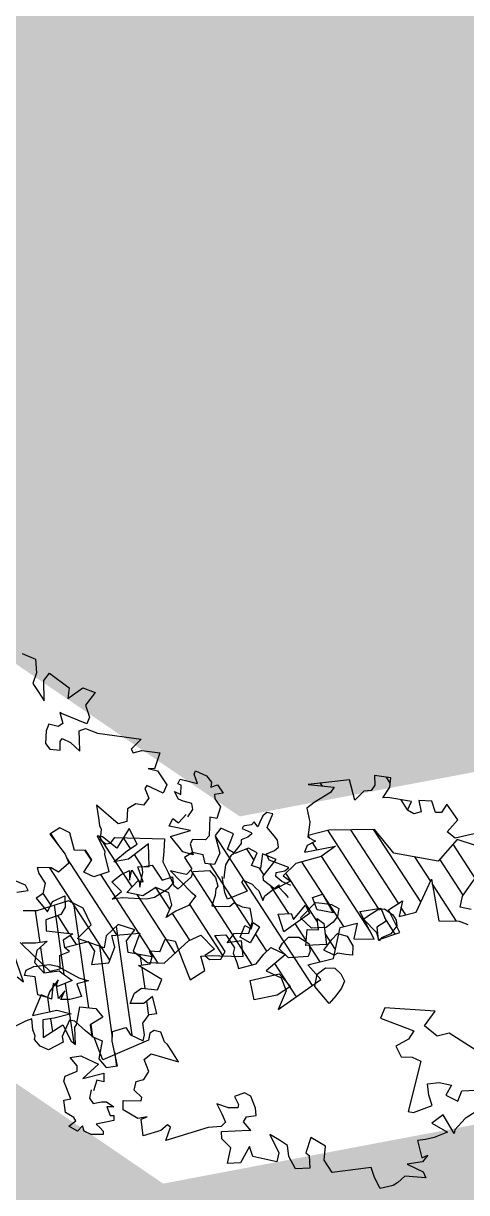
# Model space of a CAD drawing. Header units: metres. Extents: x 1841041 to 1841282, y 5171502 to 5171751.
# Drawn here: x 1841169.237 to 1841170.26, y 5171519.062 to 5171521.761 of the extents above; entities that cross this region are included whole.
import ezdxf
from ezdxf.lldxf.tags import DXFTag

# ---------------------------------------------------------------- set-up
doc = ezdxf.new("R2010")
doc.units = ezdxf.units.M
for name, color, linetype, true_color in [('SA - couvre sol 3', 7, 'Continuous', 0x99cc00), ('SA - EBC', 7, 'Continuous', 0x4f7f3f), ('SA - gazon', 7, 'Continuous', 0xccffcc), ('SA - haie séparative', 7, 'Continuous', 0x008000), ('SA - Limite terrain', 1, 'LIMITE_CADASTRALE', 0xff0000)]:
    doc.layers.add(name, color=color, linetype=linetype, true_color=true_color)
tags = doc.linetypes.add('LIMITE_CADASTRALE', pattern=[13, 8, -2, 1, -2]).pattern_tags.tags
tags[10:11] = [DXFTag(74, 4), DXFTag(75, 0), DXFTag(340, '0'), DXFTag(46, 0.0), DXFTag(50, 0.0), DXFTag(44, 0.0), DXFTag(45, 0.0)]
tags[8:9] = [DXFTag(74, 4), DXFTag(75, 0), DXFTag(340, '0'), DXFTag(46, 0.0), DXFTag(50, 0.0), DXFTag(44, 0.0), DXFTag(45, 0.0)]
tags[6:7] = [DXFTag(74, 4), DXFTag(75, 0), DXFTag(340, '0'), DXFTag(46, 0.0), DXFTag(50, 0.0), DXFTag(44, 0.0), DXFTag(45, 0.0)]
tags[4:5] = [DXFTag(74, 4), DXFTag(75, 0), DXFTag(340, '0'), DXFTag(46, 0.0), DXFTag(50, 0.0), DXFTag(44, 0.0), DXFTag(45, 0.0)]

msp = doc.modelspace()

# ---------------------------------------------------------------- hatches: boundary and pattern name
at = {"layer": 'SA - couvre sol 3'}
h = msp.add_hatch(dxfattribs=at)
h.set_pattern_fill('PELOUSE6', color=256, scale=0.1, style=0, pattern_type=2)
h.set_pattern_definition([(0, (0, 0), (0, 0.600000006), [0.18750000187, -1.01250001012]), (90, (0.0703, 0), (-1.200000012, 7e-17), [0.07500000075, -0.52500000525]), (90, (0.1172, 0), (-1.200000012, 7e-17), [0.07500000075, -0.52500000525]), (90, (0.0938, 0), (-1.200000012, 7e-17), [0.09375000094, -0.50625000506]), (123.69006753, (0.04687, 0), (-1.20000001082, 1.200000009543), [0.0600000006, -2.10373078604]), (56.30993247, (0.14062, 0), (4.2e-11, 0.600000006477), [0.0600000006, -2.10373078604]), (56.30993247, (0.1875, 0), (4.2e-11, 0.600000006477), [0.1300000013, -2.03333078533]), (123.69006753, (0, 0), (-1.20000001082, 1.200000009543), [0.1300000013, -2.03333078533]), (0, (0.42533, 0.1125), (0, 0.600000006), [0.22212275422, -0.97787725778]), (0, (0.347, 0.21), (0, 0.600000006), [0.41405044514, -0.280479276805, 0.215371592154, -0.2900986969]), (0, (0.26946, 0.3075), (0, 0.600000006), [0.597399744974, -0.231437308314, 0.147393505474, -0.22376945324]), (0, (0.19153, 0.405), (0, 0.600000006), [0.50230571202, -0.69769429998]), (0, (0.19296, 0.5025), (0, 0.600000006), [0.32784869528, -0.87215131672])])
h.paths.add_polyline_path([(1841163.3351, 5171548.7856), (1841163.4144, 5171548.3671), (1841158.6982, 5171547.4739), (1841160.1124, 5171540.0066), (1841161.908, 5171530.5252), (1841163.2621, 5171523.3747), (1841169.5595, 5171519.0827), (1841175.4166, 5171520.1919), (1841177.9468, 5171520.6711), (1841185.1928, 5171522.0433), (1841184.4299, 5171526.0717), (1841190.5219, 5171527.2254), (1841192.2762, 5171518.114), (1841191.2003, 5171517.9103), (1841183.6763, 5171516.4257), (1841174.8473, 5171514.9602), (1841169.2591, 5171514.0048), (1841164.0344, 5171513.1317), (1841163.435, 5171518.1116), (1841159.5593, 5171522.5958), (1841159.0525, 5171524.5046), (1841158.4772, 5171527.4944), (1841157.032, 5171535.4003), (1841150.5568, 5171537.1879), (1841149.0024, 5171544.9784), (1841154.3141, 5171549.0489), (1841156.9547, 5171550.2316, 0.392981), (1841159.336, 5171548.4054)])
at = {"layer": 'SA - EBC'}
h = msp.add_hatch(dxfattribs=at)
h.set_pattern_fill('_USER', color=256, scale=0.75, angle=-315, style=0, pattern_type=0)
h.set_pattern_definition([(-315, (0, 0), (-0.53033008589, 0.53033008589), [])])
h.paths.add_polyline_path([(1841240.5342, 5171532.5167), (1841223.8581, 5171528.2481), (1841224.0097, 5171523.7354), (1841215.5463, 5171521.1875), (1841206.8672, 5171520.73), (1841199.2878, 5171522.0787, -0.324865), (1841192.3362, 5171537.7623, -0.281489), (1841198.5927, 5171544.3478), (1841208.0187, 5171546.0887, 0.169529), (1841223.0267, 5171552.9036, 0.334069), (1841223.9329, 5171558.3844, 0.093266), (1841218.1064, 5171565.7848, 0.153139), (1841209.9153, 5171569.3832), (1841196.4605, 5171570.7475), (1841184.6387, 5171572.6656, -0.164253), (1841172.8676, 5171578.8906), (1841170.8744, 5171582.9688), (1841169.2096, 5171588.2339), (1841165.8412, 5171613.2283, 0.439037), (1841171.5195, 5171626.789, -0.093363), (1841170.0247, 5171632.7761, 0.104272), (1841169.1657, 5171635.9257), (1841165.4193, 5171643.5269), (1841173.0074, 5171649.253), (1841177.0456, 5171643.7179), (1841174.916, 5171642.1403), (1841179.5367, 5171635.9048, -0.200983), (1841180.5587, 5171631.7471), (1841180.2922, 5171622.5755), (1841180.7773, 5171620.6485), (1841185.185, 5171612.5773), (1841196.9584, 5171597.3711), (1841207.5565, 5171599.2149, 0.121418), (1841225.0872, 5171583.2677, 0.010183), (1841229.8758, 5171580.7983), (1841223.3758, 5171579.9774), (1841224.0107, 5171569.3768), (1841231.451, 5171569.4027), (1841238.9144, 5171543.8258), (1841240.9558, 5171534.5858)])
at = {"layer": 'SA - gazon'}
msp.add_hatch(color=256, dxfattribs=at).paths.add_polyline_path([(1841167.9918, 5171524.1967), (1841167.5266, 5171526.653), (1841165.0702, 5171526.1878), (1841164.3167, 5171530.1671), (1841162.8428, 5171529.888), (1841163.9865, 5171523.8491), (1841169.7362, 5171519.9304), (1841174.4817, 5171520.8291), (1841173.6413, 5171525.2666)])

# ---------------------------------------------------------------- linework, layer by layer
at = {"layer": 'SA - haie séparative', "ltscale": 0.34992}
for p, q in [((1841169.2342, 5171520.3069), (1841169.265, 5171520.2939)), ((1841169.265, 5171520.2939), (1841169.267, 5171520.262)), ((1841169.267, 5171520.262), (1841169.2588, 5171520.2377)), ((1841169.2843, 5171520.2445), (1841169.2967, 5171520.2611)), ((1841169.2851, 5171520.1977), (1841169.2843, 5171520.2445)), ((1841169.2967, 5171520.2611), (1841169.3421, 5171520.227)), ((1841169.2588, 5171520.2377), (1841169.2706, 5171520.2188)), ((1841169.2706, 5171520.2188), (1841169.2851, 5171520.1977)), ((1841169.3397, 5171520.2029), (1841169.3741, 5171520.2277)), ((1841169.3421, 5171520.227), (1841169.3397, 5171520.2029)), ((1841169.3741, 5171520.2277), (1841169.4021, 5171520.2169)), ((1841169.4021, 5171520.2169), (1841169.3799, 5171520.1874)), ((1841169.3799, 5171520.1874), (1841169.3896, 5171520.1598)), ((1841169.3212, 5171520.1707), (1841169.328, 5171520.1453)), ((1841169.3248, 5171520.168), (1841169.3212, 5171520.1707)), ((1841169.3835, 5171520.1441), (1841169.3248, 5171520.168)), ((1841169.3896, 5171520.1598), (1841169.3835, 5171520.1441)), ((1841169.2954, 5171520.1438), (1841169.2893, 5171520.1282)), ((1841169.3168, 5171520.1379), (1841169.2954, 5171520.1438)), ((1841169.328, 5171520.1453), (1841169.3168, 5171520.1379)), ((1841169.3658, 5171520.1281), (1841169.3799, 5171520.1333)), ((1841169.3799, 5171520.1333), (1841169.4078, 5171520.1225)), ((1841169.2893, 5171520.1282), (1841169.2876, 5171520.099)), ((1841169.3217, 5171520.1038), (1841169.3265, 5171520.1103)), ((1841169.322, 5171520.0833), (1841169.3217, 5171520.1038)), ((1841169.3265, 5171520.1103), (1841169.3458, 5171520.1015)), ((1841169.3662, 5171520.1076), (1841169.3658, 5171520.1281)), ((1841169.3667, 5171520.0813), (1841169.3662, 5171520.1076)), ((1841169.4078, 5171520.1225), (1841169.5089, 5171520.1086)), ((1841169.5089, 5171520.1086), (1841169.4858, 5171520.0854)), ((1841169.2876, 5171520.099), (1841169.2979, 5171520.0856)), ((1841169.2979, 5171520.0856), (1841169.322, 5171520.0833)), ((1841169.3458, 5171520.1015), (1841169.3667, 5171520.0813)), ((1841169.4858, 5171520.0854), (1841169.4901, 5171520.0776)), ((1841169.4901, 5171520.0776), (1841169.5099, 5171520.083)), ((1841169.5099, 5171520.083), (1841169.5519, 5171520.0774)), ((1841169.5519, 5171520.0774), (1841169.5398, 5171520.0403)), ((1841169.5249, 5171520.0414), (1841169.5463, 5171520.0354)), ((1841169.5398, 5171520.0403), (1841169.5249, 5171520.0414)), ((1841169.5463, 5171520.0354), (1841169.5683, 5171520.0032)), ((1841169.6308, 5171520.0283), (1841169.6341, 5171520.0356)), ((1841169.6347, 5171520.0175), (1841169.6308, 5171520.0283)), ((1841169.6341, 5171520.0356), (1841169.6595, 5171520.024)), ((1841169.6595, 5171520.024), (1841169.6709, 5171520.0098)), ((1841169.5221, 5171520.0018), (1841169.5173, 5171519.9953)), ((1841169.5594, 5171519.9839), (1841169.5221, 5171520.0018)), ((1841169.5683, 5171520.0032), (1841169.5594, 5171519.9839)), ((1841169.5936, 5171520.0057), (1841169.5985, 5171520.0163)), ((1841169.601, 5171520.0023), (1841169.5936, 5171520.0057)), ((1841169.5985, 5171520.0163), (1841169.6387, 5171520.0068)), ((1841169.6001, 5171519.9809), (1841169.601, 5171520.0023)), ((1841169.6387, 5171520.0068), (1841169.6347, 5171520.0175)), ((1841169.6709, 5171520.0098), (1841169.6693, 5171519.9977)), ((1841169.6693, 5171519.9977), (1841169.6848, 5171520.0034)), ((1841169.6848, 5171520.0034), (1841169.6979, 5171519.9845)), ((1841169.5263, 5171519.9728), (1841169.5138, 5171519.9562)), ((1841169.5173, 5171519.9953), (1841169.5263, 5171519.9728)), ((1841169.5853, 5171519.9877), (1841169.6001, 5171519.9809)), ((1841169.5952, 5171519.9703), (1841169.5853, 5171519.9877)), ((1841169.6058, 5171519.9654), (1841169.5952, 5171519.9703)), ((1841169.6979, 5171519.9845), (1841169.6783, 5171519.9807)), ((1841169.6783, 5171519.9807), (1841169.679, 5171519.9714)), ((1841169.679, 5171519.9714), (1841169.6921, 5171519.9525)), ((1841169.4057, 5171519.9562), (1841169.4099, 5171519.9272)), ((1841169.4556, 5171519.9132), (1841169.4057, 5171519.9562)), ((1841169.4771, 5171519.9477), (1841169.4754, 5171519.9186)), ((1841169.496, 5171519.9594), (1841169.4771, 5171519.9477)), ((1841169.5138, 5171519.9562), (1841169.496, 5171519.9594)), ((1841169.6253, 5171519.9604), (1841169.6058, 5171519.9654)), ((1841169.6163, 5171519.9298), (1841169.6278, 5171519.9464)), ((1841169.6278, 5171519.9464), (1841169.6253, 5171519.9604)), ((1841169.6921, 5171519.9525), (1841169.6837, 5171519.9256)), ((1841169.4099, 5171519.9272), (1841169.4124, 5171519.9096)), ((1841169.4754, 5171519.9186), (1841169.4556, 5171519.9132)), ((1841169.5735, 5171519.9079), (1841169.5817, 5171519.9259)), ((1841169.5817, 5171519.9259), (1841169.595, 5171519.9158)), ((1841169.595, 5171519.9158), (1841169.6125, 5171519.9346)), ((1841169.6675, 5171519.9291), (1841169.6653, 5171519.8855)), ((1841169.6837, 5171519.9256), (1841169.6675, 5171519.9291)), ((1841169.7699, 5171519.9176), (1841169.7637, 5171519.9112)), ((1841169.7783, 5171519.9064), (1841169.7699, 5171519.9176)), ((1841169.7828, 5171519.9169), (1841169.7783, 5171519.9064)), ((1841169.7894, 5171519.9321), (1841169.7828, 5171519.9169)), ((1841169.7989, 5171519.9398), (1841169.7894, 5171519.9321)), ((1841169.8128, 5171519.9366), (1841169.7989, 5171519.9398)), ((1841169.7992, 5171519.905), (1841169.8128, 5171519.9366)), ((1841169.4124, 5171519.9096), (1841169.4162, 5171519.9011)), ((1841169.4162, 5171519.9011), (1841169.4138, 5171519.877)), ((1841169.6225, 5171519.8982), (1841169.5735, 5171519.9079)), ((1841169.5763, 5171519.8838), (1841169.6225, 5171519.8982)), ((1841169.744, 5171519.9073), (1841169.742, 5171519.9026)), ((1841169.742, 5171519.9026), (1841169.763, 5171519.8935)), ((1841169.7473, 5171519.9086), (1841169.744, 5171519.9073)), ((1841169.7637, 5171519.9112), (1841169.7473, 5171519.9086)), ((1841169.7644, 5171519.8902), (1841169.7548, 5171519.8825)), ((1841169.763, 5171519.8935), (1841169.7644, 5171519.8902)), ((1841169.8157, 5171519.8854), (1841169.7992, 5171519.905)), ((1841169.9421, 5171519.8986), (1841169.8939, 5171519.8863)), ((1841170.0471, 5171519.8999), (1841169.9421, 5171519.8986)), ((1841170.0922, 5171519.8456), (1841170.0471, 5171519.8999)), ((1841169.4138, 5171519.877), (1841169.4268, 5171519.8672)), ((1841169.4268, 5171519.8672), (1841169.4381, 5171519.8688)), ((1841169.4381, 5171519.8688), (1841169.4479, 5171519.8818)), ((1841169.4479, 5171519.8818), (1841169.5628, 5171519.8789)), ((1841169.5628, 5171519.8789), (1841169.5612, 5171519.8497)), ((1841169.5935, 5171519.863), (1841169.5763, 5171519.8838)), ((1841169.6048, 5171519.8489), (1841169.5935, 5171519.863)), ((1841169.6269, 5171519.8774), (1841169.622, 5171519.8668)), ((1841169.622, 5171519.8668), (1841169.6284, 5171519.842)), ((1841169.6571, 5171519.8764), (1841169.6269, 5171519.8774)), ((1841169.6653, 5171519.8855), (1841169.6571, 5171519.8764)), ((1841169.7394, 5171519.8676), (1841169.7195, 5171519.8422)), ((1841169.7398, 5171519.8765), (1841169.7394, 5171519.8676)), ((1841169.7548, 5171519.8825), (1841169.7398, 5171519.8765)), ((1841169.8234, 5171519.8758), (1841169.8157, 5171519.8854)), ((1841169.826, 5171519.8594), (1841169.8234, 5171519.8758)), ((1841170.2382, 5171519.8769), (1841170.1942, 5171519.8273)), ((1841170.3211, 5171519.8497), (1841170.2382, 5171519.8769)), ((1841169.5612, 5171519.8497), (1841169.5588, 5171519.8256)), ((1841169.6284, 5171519.842), (1841169.6048, 5171519.8489)), ((1841169.7161, 5171519.8409), (1841169.7037, 5171519.8185)), ((1841169.7195, 5171519.8422), (1841169.7161, 5171519.8409)), ((1841169.7981, 5171519.8444), (1841169.8165, 5171519.8518)), ((1841169.8041, 5171519.8294), (1841169.7981, 5171519.8444)), ((1841169.8165, 5171519.8518), (1841169.826, 5171519.8594)), ((1841170.1942, 5171519.8273), (1841170.0922, 5171519.8456)), ((1841169.511, 5171519.814), (1841169.5341, 5171519.8183)), ((1841169.5128, 5171519.8007), (1841169.511, 5171519.814)), ((1841169.5341, 5171519.8183), (1841169.5507, 5171519.7926)), ((1841169.5588, 5171519.8256), (1841169.5707, 5171519.8009)), ((1841169.7037, 5171519.8185), (1841169.7001, 5171519.7958)), ((1841169.8495, 5171519.8126), (1841169.8041, 5171519.8294)), ((1841169.84, 5171519.8049), (1841169.8495, 5171519.8126)), ((1841169.441, 5171519.7792), (1841169.4622, 5171519.7967)), ((1841169.4622, 5171519.7967), (1841169.4816, 5171519.8055)), ((1841169.4815, 5171519.7834), (1841169.4873, 5171519.8061)), ((1841169.4816, 5171519.8055), (1841169.4815, 5171519.7834)), ((1841169.4873, 5171519.8061), (1841169.5039, 5171519.7805)), ((1841169.5039, 5171519.7805), (1841169.5057, 5171519.7672)), ((1841169.5057, 5171519.7672), (1841169.5128, 5171519.8007)), ((1841169.5507, 5171519.7926), (1841169.5569, 5171519.783)), ((1841169.5569, 5171519.783), (1841169.5807, 5171519.7908)), ((1841169.5707, 5171519.8009), (1841169.584, 5171519.7706)), ((1841169.5807, 5171519.7908), (1841169.5825, 5171519.7775)), ((1841169.5941, 5171519.763), (1841169.6249, 5171519.7906)), ((1841169.6249, 5171519.7906), (1841169.6289, 5171519.8034)), ((1841169.6289, 5171519.8034), (1841169.6665, 5171519.8055)), ((1841169.6665, 5171519.8055), (1841169.6804, 5171519.7895)), ((1841169.6804, 5171519.7895), (1841169.6858, 5171519.7697)), ((1841169.7019, 5171519.7548), (1841169.6958, 5171519.7921)), ((1841169.7001, 5171519.7958), (1841169.6998, 5171519.7869)), ((1841169.7411, 5171519.7781), (1841169.7439, 5171519.7831)), ((1841169.7439, 5171519.7831), (1841169.765, 5171519.7741)), ((1841169.8199, 5171519.792), (1841169.8202, 5171519.8009)), ((1841169.8334, 5171519.78), (1841169.8199, 5171519.792)), ((1841169.8202, 5171519.8009), (1841169.84, 5171519.8049)), ((1841169.8545, 5171519.7709), (1841169.8334, 5171519.78)), ((1841169.463, 5171519.757), (1841169.441, 5171519.7792)), ((1841169.4417, 5171519.7394), (1841169.463, 5171519.757)), ((1841169.5701, 5171519.7627), (1841169.5393, 5171519.7435)), ((1841169.5825, 5171519.7775), (1841169.5701, 5171519.7627)), ((1841169.584, 5171519.7706), (1841169.5941, 5171519.763)), ((1841169.6809, 5171519.7632), (1841169.6799, 5171519.7482)), ((1841169.6858, 5171519.7697), (1841169.6809, 5171519.7632)), ((1841169.7079, 5171519.7397), (1841169.7019, 5171519.7548)), ((1841169.7531, 5171519.7577), (1841169.7079, 5171519.7397)), ((1841169.7411, 5171519.7781), (1841169.7531, 5171519.7577)), ((1841169.765, 5171519.7741), (1841169.7735, 5171519.7649)), ((1841169.7735, 5171519.7649), (1841169.7807, 5171519.759)), ((1841169.7807, 5171519.759), (1841169.7897, 5171519.7364)), ((1841169.7942, 5171519.7469), (1841169.8276, 5171519.7728)), ((1841169.8276, 5171519.7728), (1841169.8255, 5171519.7681)), ((1841169.8255, 5171519.7681), (1841169.8404, 5171519.7527)), ((1841169.8404, 5171519.7527), (1841169.8481, 5171519.7432)), ((1841169.4646, 5171519.7428), (1841169.4417, 5171519.7394)), ((1841169.5209, 5171519.7391), (1841169.4646, 5171519.7428)), ((1841169.5393, 5171519.7435), (1841169.5209, 5171519.7391)), ((1841169.6799, 5171519.7482), (1841169.6717, 5171519.7239)), ((1841169.713, 5171519.7234), (1841169.7229, 5171519.7306)), ((1841169.7229, 5171519.7306), (1841169.7422, 5171519.7217)), ((1841169.7897, 5171519.7364), (1841169.7942, 5171519.7469)), ((1841169.6717, 5171519.7239), (1841169.6867, 5171519.7228)), ((1841169.6867, 5171519.7228), (1841169.713, 5171519.7234)), ((1841169.7422, 5171519.7217), (1841169.76, 5171519.7185)), ((1841169.7656, 5171519.6884), (1841169.76, 5171519.7185)), ((1841169.7573, 5171519.6608), (1841169.7656, 5171519.6884)), ((1841169.5517, 5171519.618), (1841169.5643, 5171519.6468)), ((1841169.5643, 5171519.6468), (1841169.5869, 5171519.6423)), ((1841169.707, 5171519.6389), (1841169.7232, 5171519.6605)), ((1841169.7232, 5171519.6605), (1841169.7573, 5171519.6608)), ((1841169.2612, 5171519.6084), (1841169.2291, 5171519.6392)), ((1841169.3204, 5171519.6096), (1841169.3435, 5171519.6185)), ((1841169.3435, 5171519.6185), (1841169.3316, 5171519.6275)), ((1841169.527, 5171519.6197), (1841169.5341, 5171519.6065)), ((1841169.5517, 5171519.618), (1841169.527, 5171519.6197)), ((1841169.5869, 5171519.6423), (1841169.6059, 5171519.5942)), ((1841169.7405, 5171519.643), (1841169.707, 5171519.6389)), ((1841169.7438, 5171519.6068), (1841169.7405, 5171519.643)), ((1841169.2987, 5171519.5727), (1841169.2612, 5171519.6084)), ((1841169.3204, 5171519.6096), (1841169.3211, 5171519.5781)), ((1841169.6059, 5171519.5942), (1841169.6221, 5171519.5528)), ((1841169.6465, 5171519.6077), (1841169.6733, 5171519.609)), ((1841169.6556, 5171519.5749), (1841169.6465, 5171519.6077)), ((1841169.6733, 5171519.609), (1841169.6901, 5171519.6088)), ((1841169.6901, 5171519.6088), (1841169.7438, 5171519.6068)), ((1841169.2393, 5171519.563), (1841169.2433, 5171519.5758)), ((1841169.2433, 5171519.5758), (1841169.2608, 5171519.5841)), ((1841169.2608, 5171519.5841), (1841169.2968, 5171519.5886)), ((1841169.2968, 5171519.5886), (1841169.3154, 5171519.5848)), ((1841169.3211, 5171519.5781), (1841169.2987, 5171519.5727)), ((1841169.3154, 5171519.5848), (1841169.3649, 5171519.5577)), ((1841169.6221, 5171519.5528), (1841169.6556, 5171519.5749)), ((1841169.7606, 5171519.5513), (1841169.8276, 5171519.5672)), ((1841169.8276, 5171519.5672), (1841169.8535, 5171519.5376)), ((1841169.2642, 5171519.5601), (1841169.2393, 5171519.563)), ((1841169.2658, 5171519.5488), (1841169.2642, 5171519.5601)), ((1841169.2701, 5171519.5185), (1841169.2658, 5171519.5488)), ((1841169.3173, 5171519.5529), (1841169.2968, 5171519.5255)), ((1841169.3134, 5171519.5401), (1841169.3173, 5171519.5529)), ((1841169.3177, 5171519.5098), (1841169.3134, 5171519.5401)), ((1841169.387, 5171519.5512), (1841169.3604, 5171519.5442)), ((1841169.3604, 5171519.5442), (1841169.371, 5171519.5149)), ((1841169.3649, 5171519.5577), (1841169.387, 5171519.5512)), ((1841169.7696, 5171519.5072), (1841169.7606, 5171519.5513)), ((1841169.8535, 5171519.5376), (1841169.823, 5171519.5175)), ((1841169.2928, 5171519.5127), (1841169.2701, 5171519.5185)), ((1841169.2968, 5171519.5255), (1841169.2928, 5171519.5127)), ((1841169.3324, 5171519.528), (1841169.3177, 5171519.5098)), ((1841169.3231, 5171519.508), (1841169.3324, 5171519.528)), ((1841169.371, 5171519.5149), (1841169.3443, 5171519.5078)), ((1841169.823, 5171519.5175), (1841169.7696, 5171519.5072)), ((1841169.3443, 5171519.5078), (1841169.3231, 5171519.508)), ((1841170.0709, 5171519.4883), (1841170.0613, 5171519.4646)), ((1841170.1873, 5171519.481), (1841170.0709, 5171519.4883)), ((1841169.242, 5171519.4577), (1841169.2183, 5171519.4462)), ((1841169.256, 5171519.463), (1841169.242, 5171519.4577)), ((1841169.2589, 5171519.4376), (1841169.256, 5171519.463)), ((1841169.3429, 5171519.4602), (1841169.3265, 5171519.4222)), ((1841169.3552, 5171519.4575), (1841169.3429, 5171519.4602)), ((1841169.38, 5171519.4357), (1841169.3552, 5171519.4575)), ((1841170.0613, 5171519.4646), (1841170.1379, 5171519.4353)), ((1841170.1625, 5171519.4467), (1841170.1873, 5171519.481)), ((1841169.2642, 5171519.4235), (1841169.2589, 5171519.4376)), ((1841169.4012, 5171519.4183), (1841169.38, 5171519.4357)), ((1841169.5289, 5171519.4297), (1841169.5255, 5171519.4139)), ((1841169.5385, 5171519.436), (1841169.5289, 5171519.4297)), ((1841169.5544, 5171519.4326), (1841169.5385, 5171519.436)), ((1841169.5624, 5171519.4097), (1841169.5544, 5171519.4326)), ((1841170.1379, 5171519.4353), (1841170.1255, 5171519.4159)), ((1841170.1924, 5171519.4228), (1841170.1625, 5171519.4467)), ((1841170.2197, 5171519.4299), (1841170.1924, 5171519.4228)), ((1841170.2814, 5171519.3909), (1841170.2197, 5171519.4299)), ((1841169.2625, 5171519.4156), (1841169.2642, 5171519.4235)), ((1841169.2757, 5171519.3999), (1841169.2625, 5171519.4156)), ((1841169.3283, 5171519.409), (1841169.295, 5171519.3912)), ((1841169.3265, 5171519.4222), (1841169.3283, 5171519.409)), ((1841169.4092, 5171519.3954), (1841169.4012, 5171519.4183)), ((1841169.5255, 5171519.4139), (1841169.42, 5171519.3682)), ((1841169.5694, 5171519.4036), (1841169.5624, 5171519.4097)), ((1841169.5791, 5171519.3887), (1841169.5694, 5171519.4036)), ((1841170.1255, 5171519.4159), (1841170.0963, 5171519.4)), ((1841169.295, 5171519.3912), (1841169.2757, 5171519.3999)), ((1841169.3449, 5171519.3741), (1841169.3692, 5171519.3778)), ((1841169.3692, 5171519.3778), (1841169.3855, 5171519.3697)), ((1841169.42, 5171519.3682), (1841169.4092, 5171519.3954)), ((1841169.5159, 5171519.369), (1841169.5316, 5171519.3822)), ((1841169.5316, 5171519.3822), (1841169.595, 5171519.3641)), ((1841169.595, 5171519.3641), (1841169.5791, 5171519.3887)), ((1841170.0963, 5171519.4), (1841170.1086, 5171519.3753)), ((1841170.1086, 5171519.3753), (1841170.1342, 5171519.3744)), ((1841169.3612, 5171519.3544), (1841169.3449, 5171519.3741)), ((1841169.3612, 5171519.3426), (1841169.3612, 5171519.3544)), ((1841169.4098, 5171519.3581), (1841169.3739, 5171519.3256)), ((1841169.3855, 5171519.3697), (1841169.4098, 5171519.3581)), ((1841169.5267, 5171519.3418), (1841169.5159, 5171519.369)), ((1841170.1544, 5171519.3655), (1841170.125, 5171519.2493)), ((1841170.1342, 5171519.3744), (1841170.1544, 5171519.3655)), ((1841169.3298, 5171519.3191), (1841169.3334, 5171519.3308)), ((1841169.3334, 5171519.3308), (1841169.3612, 5171519.3426)), ((1841169.3739, 5171519.3256), (1841169.4225, 5171519.3374)), ((1841169.4064, 5171519.3212), (1841169.3983, 5171519.2968)), ((1841169.4226, 5171519.3176), (1841169.4064, 5171519.3212)), ((1841169.4225, 5171519.3374), (1841169.4226, 5171519.3176)), ((1841169.4969, 5171519.3187), (1841169.5145, 5171519.3232)), ((1841169.5145, 5171519.3232), (1841169.5267, 5171519.3418)), ((1841169.3461, 5171519.2786), (1841169.3298, 5171519.3191)), ((1841169.3929, 5171519.2995), (1841169.3894, 5171519.2797)), ((1841169.4926, 5171519.2984), (1841169.4969, 5171519.3187)), ((1841169.5102, 5171519.2818), (1841169.4926, 5171519.2984)), ((1841170.17, 5171519.3134), (1841170.1963, 5171519.316)), ((1841170.1726, 5171519.287), (1841170.17, 5171519.3134)), ((1841170.1963, 5171519.316), (1841170.2254, 5171519.3098)), ((1841170.2254, 5171519.3098), (1841170.2122, 5171519.2869)), ((1841170.2396, 5171519.2727), (1841170.2493, 5171519.2965)), ((1841170.2493, 5171519.2965), (1841170.2977, 5171519.299)), ((1841169.3299, 5171519.275), (1841169.3461, 5171519.2786)), ((1841169.3336, 5171519.2471), (1841169.3299, 5171519.275)), ((1841169.3894, 5171519.2797), (1841169.3975, 5171519.268)), ((1841169.3975, 5171519.268), (1841169.4173, 5171519.2717)), ((1841169.4173, 5171519.2717), (1841169.429, 5171519.2717)), ((1841169.429, 5171519.2717), (1841169.4453, 5171519.26)), ((1841169.4672, 5171519.2743), (1841169.5086, 5171519.2738)), ((1841169.4673, 5171519.2531), (1841169.4672, 5171519.2743)), ((1841169.5086, 5171519.2738), (1841169.5102, 5171519.2818)), ((1841169.683, 5171519.267), (1841169.6946, 5171519.2434)), ((1841169.7105, 5171519.2575), (1841169.683, 5171519.267)), ((1841169.7473, 5171519.292), (1841169.7244, 5171519.284)), ((1841169.7244, 5171519.284), (1841169.7333, 5171519.2655)), ((1841169.7622, 5171519.2842), (1841169.7473, 5171519.292)), ((1841169.773, 5171519.2571), (1841169.7622, 5171519.2842)), ((1841170.1805, 5171519.2632), (1841170.1726, 5171519.287)), ((1841170.2122, 5171519.2869), (1841170.2396, 5171519.2727)), ((1841170.3179, 5171519.2726), (1841170.2569, 5171519.2331)), ((1841169.3535, 5171519.2354), (1841169.3336, 5171519.2471)), ((1841169.4291, 5171519.26), (1841169.4372, 5171519.2402)), ((1841169.4453, 5171519.26), (1841169.4291, 5171519.26)), ((1841169.4372, 5171519.2402), (1841169.4453, 5171519.2402)), ((1841169.4453, 5171519.2402), (1841169.4454, 5171519.2285)), ((1841169.5008, 5171519.2331), (1841169.4673, 5171519.2531)), ((1841169.6946, 5171519.2434), (1841169.7035, 5171519.2249)), ((1841169.7317, 5171519.2576), (1841169.7105, 5171519.2575)), ((1841169.7333, 5171519.2655), (1841169.7317, 5171519.2576)), ((1841169.7521, 5171519.2367), (1841169.774, 5171519.2403)), ((1841169.774, 5171519.2403), (1841169.773, 5171519.2571)), ((1841170.125, 5171519.2493), (1841170.1373, 5171519.2466)), ((1841170.1373, 5171519.2466), (1841170.1805, 5171519.2632)), ((1841170.2062, 5171519.2412), (1841170.18, 5171519.2219)), ((1841170.2311, 5171519.1981), (1841170.2062, 5171519.2412)), ((1841169.3418, 5171519.2156), (1841169.358, 5171519.2273)), ((1841169.3617, 5171519.2039), (1841169.3418, 5171519.2156)), ((1841169.358, 5171519.2273), (1841169.3535, 5171519.2354)), ((1841169.3734, 5171519.2157), (1841169.3617, 5171519.2039)), ((1841169.377, 5171519.204), (1841169.3734, 5171519.2157)), ((1841169.4454, 5171519.2285), (1841169.4049, 5171519.2203)), ((1841169.4049, 5171519.2203), (1841169.413, 5171519.2122)), ((1841169.5227, 5171519.2367), (1841169.5008, 5171519.2331)), ((1841169.5087, 5171519.2314), (1841169.5227, 5171519.2367)), ((1841169.5134, 5171519.1927), (1841169.5087, 5171519.2314)), ((1841169.5695, 5171519.2185), (1841169.5538, 5171519.2052)), ((1841169.5655, 5171519.1825), (1841169.5767, 5171519.2132)), ((1841169.5767, 5171519.2132), (1841169.5695, 5171519.2185)), ((1841169.693, 5171519.2143), (1841169.6631, 5171519.2123)), ((1841169.7035, 5171519.2249), (1841169.693, 5171519.2143)), ((1841169.745, 5171519.2253), (1841169.7521, 5171519.2367)), ((1841169.7619, 5171519.2051), (1841169.745, 5171519.2253)), ((1841170.18, 5171519.2219), (1841170.2161, 5171519.2013)), ((1841170.2569, 5171519.2331), (1841170.2329, 5171519.2069)), ((1841169.3932, 5171519.1959), (1841169.377, 5171519.204)), ((1841169.4212, 5171519.196), (1841169.3932, 5171519.1959)), ((1841169.413, 5171519.2122), (1841169.4211, 5171519.2041)), ((1841169.4211, 5171519.2041), (1841169.4212, 5171519.196)), ((1841169.5538, 5171519.2052), (1841169.5134, 5171519.1927)), ((1841169.6631, 5171519.2123), (1841169.5655, 5171519.1825)), ((1841169.6942, 5171519.2029), (1841169.7575, 5171519.206)), ((1841169.6952, 5171519.1861), (1841169.6942, 5171519.2029)), ((1841169.7157, 5171519.1652), (1841169.6952, 5171519.1861)), ((1841169.7575, 5171519.206), (1841169.7619, 5171519.2051)), ((1841169.806, 5171519.1957), (1841169.8265, 5171519.1536)), ((1841169.8281, 5171519.1827), (1841169.806, 5171519.1957)), ((1841169.9004, 5171519.1894), (1841169.8892, 5171519.154)), ((1841169.9339, 5171519.1694), (1841169.9004, 5171519.1894)), ((1841170.185, 5171519.1895), (1841170.1655, 5171519.1845)), ((1841170.2161, 5171519.2013), (1841170.185, 5171519.1895)), ((1841170.2329, 5171519.2069), (1841170.2311, 5171519.1981)), ((1841169.708, 5171519.1291), (1841169.7157, 5171519.1652)), ((1841169.7586, 5171519.168), (1841169.7378, 5171519.131)), ((1841169.7666, 5171519.1451), (1841169.7586, 5171519.168)), ((1841169.8466, 5171519.1704), (1841169.8281, 5171519.1827)), ((1841169.8495, 5171519.145), (1841169.8466, 5171519.1704)), ((1841169.9315, 5171519.1367), (1841169.9339, 5171519.1694)), ((1841170.1655, 5171519.1845), (1841170.1466, 5171519.182)), ((1841170.1466, 5171519.182), (1841170.1565, 5171519.1422)), ((1841169.8221, 5171519.1333), (1841169.7666, 5171519.1451)), ((1841169.8265, 5171519.1536), (1841169.8221, 5171519.1333)), ((1841169.8647, 5171519.1169), (1841169.8495, 5171519.145)), ((1841169.8892, 5171519.154), (1841169.8962, 5171519.1479)), ((1841169.8962, 5171519.1479), (1841169.8981, 5171519.118)), ((1841169.9494, 5171519.108), (1841169.9315, 5171519.1367)), ((1841170.1582, 5171519.1326), (1841170.1229, 5171519.1272)), ((1841170.1565, 5171519.1422), (1841170.1707, 5171519.1483)), ((1841170.1707, 5171519.1483), (1841170.1582, 5171519.1326)), ((1841169.7378, 5171519.131), (1841169.708, 5171519.1291)), ((1841169.8981, 5171519.118), (1841169.8647, 5171519.1169)), ((1841170.0395, 5171519.1201), (1841169.9494, 5171519.108)), ((1841170.0473, 5171519.0964), (1841170.0395, 5171519.1201)), ((1841170.1229, 5171519.1272), (1841170.1598, 5171519.1101)), ((1841170.1598, 5171519.1101), (1841170.166, 5171519.0959)), ((1841170.0604, 5171519.0715), (1841170.0473, 5171519.0964)), ((1841170.0903, 5171519.078), (1841170.0604, 5171519.0715)), ((1841170.101, 5171519.0849), (1841170.0903, 5171519.078)), ((1841170.1171, 5171519.0999), (1841170.101, 5171519.0849)), ((1841170.166, 5171519.0959), (1841170.1171, 5171519.0999))]:
    msp.add_line(p, q, dxfattribs=at)
at = {"layer": 'SA - haie séparative', "ltscale": 0.34992, "elevation": 0, "flags": 128}
for points in [[(1841170.2772, 5171519.8901), (1841170.2337, 5171519.88), (1841170.2148, 5171519.8951), (1841170.24, 5171519.9229), (1841170.2145, 5171519.9587), (1841170.2021, 5171519.9393), (1841170.1883, 5171519.9394), (1841170.1801, 5171519.966), (1841170.1499, 5171519.9669), (1841170.1554, 5171519.9409), (1841170.1379, 5171519.9364), (1841170.1232, 5171519.945), (1841170.133, 5171519.965), (1841170.0778, 5171519.974), (1841170.0666, 5171519.9736), (1841170.0828, 5171519.9978), (1841170.0847, 5171520.0195), (1841170.0471, 5171520.0248), (1841170.0479, 5171520.0025), (1841170.0398, 5171519.9904), (1841170.0228, 5171519.9885), (1841170.0019, 5171519.9681), (1841169.9898, 5171520.0149), (1841169.8944, 5171520.0039), (1841169.9539, 5171519.9977), (1841169.9458, 5171519.9856), (1841169.9077, 5171519.9624), (1841169.8911, 5171519.9494), (1841169.8981, 5171519.9175), (1841169.8934, 5171519.8825), (1841169.9108, 5171519.8733), (1841169.8921, 5171519.8635), (1841169.8861, 5171519.8482), (1841169.9571, 5171519.8616), (1841169.9245, 5171519.8382), (1841169.8658, 5171519.8221), (1841169.8367, 5171519.7934), (1841169.8533, 5171519.7807), (1841169.8173, 5171519.7626), (1841169.7911, 5171519.7828), (1841169.7903, 5171519.7922), (1841169.8207, 5171519.8308), (1841169.7885, 5171519.8441), (1841169.784, 5171519.8101), (1841169.7634, 5171519.8172), (1841169.7762, 5171519.8467), (1841169.7564, 5171519.8574), (1841169.7251, 5171519.8447), (1841169.7079, 5171519.8549), (1841169.722, 5171519.8905), (1841169.6924, 5171519.9033), (1841169.6797, 5171519.8867), (1841169.6903, 5171519.8457), (1841169.6783, 5171519.8197), (1841169.6566, 5171519.8216), (1841169.6517, 5171519.842), (1841169.6271, 5171519.8472), (1841169.6089, 5171519.8354), (1841169.6255, 5171519.8098), (1841169.6135, 5171519.7967), (1841169.595, 5171519.8006), (1841169.5765, 5171519.8046), (1841169.6242, 5171519.7557), (1841169.6352, 5171519.7469), (1841169.6176, 5171519.7249), (1841169.589, 5171519.7117), (1841169.5665, 5171519.6971), (1841169.5793, 5171519.7266), (1841169.5722, 5171519.7539), (1841169.5427, 5171519.7667), (1841169.5128, 5171519.7472), (1841169.4758, 5171519.7551), (1841169.5008, 5171519.782), (1841169.5132, 5171519.7794), (1841169.5012, 5171519.8142), (1841169.5272, 5171519.8151), (1841169.5254, 5171519.867), (1841169.4792, 5171519.8318), (1841169.4457, 5171519.826), (1841169.477, 5171519.8516), (1841169.4994, 5171519.8661), (1841169.4813, 5171519.9022), (1841169.4523, 5171519.8568), (1841169.4192, 5171519.8832), (1841169.4069, 5171519.8859), (1841169.425, 5171519.8498), (1841169.4237, 5171519.8436), (1841169.4343, 5171519.8027), (1841169.3995, 5171519.7907), (1841169.3762, 5171519.8021), (1841169.3951, 5171519.8304), (1841169.3805, 5171519.8528), (1841169.3545, 5171519.8519), (1841169.3439, 5171519.8928), (1841169.3206, 5171519.9043), (1841169.2981, 5171519.8897), (1841169.3334, 5171519.8435), (1841169.3418, 5171519.8224), (1841169.318, 5171519.8016), (1841169.3009, 5171519.8118), (1841169.2687, 5171519.8122), (1841169.2722, 5171519.7985), (1841169.2868, 5171519.7761), (1841169.2815, 5171519.7514), (1841169.2666, 5171519.7417), (1841169.2922, 5171519.7105), (1841169.3036, 5171519.7338), (1841169.3322, 5171519.747), (1841169.3331, 5171519.7211), (1841169.323, 5171519.7039), (1841169.2882, 5171519.692), (1841169.2891, 5171519.666), (1841169.3512, 5171519.6592), (1841169.3288, 5171519.6446), (1841169.3316, 5171519.6275), (1841169.3862, 5171519.6416), (1841169.4007, 5171519.6192), (1841169.3941, 5171519.5883), (1841169.4338, 5171519.5928), (1841169.4478, 5171519.6285), (1841169.4408, 5171519.6558), (1841169.5055, 5171519.6613), (1841169.4901, 5171519.6194), (1841169.5232, 5171519.5931), (1841169.5615, 5171519.5913), (1841169.6176, 5171519.6429), (1841169.6462, 5171519.6562), (1841169.678, 5171519.6236), (1841169.6555, 5171519.6091), (1841169.6665, 5171519.6003), (1841169.6925, 5171519.6012), (1841169.7026, 5171519.6184), (1841169.6784, 5171519.6558), (1841169.7044, 5171519.6567), (1841169.7238, 5171519.6267), (1841169.7211, 5171519.6144), (1841169.7295, 5171519.5933), (1841169.7331, 5171519.5796), (1841169.774, 5171519.5903), (1841169.7916, 5171519.6123), (1841169.8079, 5171519.6282), (1841169.8421, 5171519.6117), (1841169.7973, 5171519.5742), (1841169.8316, 5171519.5577), (1841169.8435, 5171519.5275), (1841169.8252, 5171519.4845), (1841169.9237, 5171519.5537), (1841169.8932, 5171519.5879), (1841169.9526, 5171519.6028), (1841169.9678, 5171519.6742), (1841170.0077, 5171519.6841), (1841170, 5171519.648), (1841170.0468, 5171519.6472), (1841170.0133, 5171519.7106), (1841170.062, 5171519.7186), (1841170.074, 5171519.6884), (1841170.0526, 5171519.6745), (1841170.0556, 5171519.6454), (1841170.1062, 5171519.6622), (1841170.0796, 5171519.7148), (1841170.1117, 5171519.7356), (1841170.104, 5171519.6995), (1841170.1439, 5171519.7094), (1841170.1786, 5171519.7859), (1841170.1957, 5171519.6892), (1841170.2425, 5171519.6884), (1841170.2631, 5171519.6813)], [(1841169.9272, 5171520.0005), (1841169.9229, 5171520.0072)], [(1841169.9272, 5171520.0005), (1841169.9229, 5171520.0072)], [(1841170.0837, 5171520.0076), (1841170.075, 5171520.0209)], [(1841170.0837, 5171520.0076), (1841170.075, 5171520.0209)], [(1841170.1236, 5171519.946), (1841170.1087, 5171519.969)], [(1841170.1236, 5171519.946), (1841170.1087, 5171519.969)], [(1841169.3185, 5171519.863), (1841169.3003, 5171519.8911)], [(1841169.3185, 5171519.863), (1841169.3003, 5171519.8911)], [(1841170.0569, 5171519.7178), (1841169.9396, 5171519.8986)], [(1841170.0569, 5171519.7178), (1841169.9396, 5171519.8986)], [(1841170.1028, 5171519.7298), (1841169.9929, 5171519.8992)], [(1841170.1028, 5171519.7298), (1841169.9929, 5171519.8992)], [(1841170.1545, 5171519.7329), (1841170.0462, 5171519.8998)], [(1841170.1545, 5171519.7329), (1841170.0462, 5171519.8998)], [(1841169.4484, 5171519.8282), (1841169.4117, 5171519.8848)], [(1841169.4484, 5171519.8282), (1841169.4117, 5171519.8848)], [(1841169.484, 5171519.8562), (1841169.4678, 5171519.8811)], [(1841169.484, 5171519.8562), (1841169.4678, 5171519.8811)], [(1841169.9039, 5171519.5398), (1841169.6802, 5171519.8847)], [(1841169.9039, 5171519.5398), (1841169.6802, 5171519.8847)], [(1841169.8979, 5171519.8802), (1841169.8939, 5171519.8863)], [(1841169.8979, 5171519.8802), (1841169.8939, 5171519.8863)], [(1841169.9151, 5171519.8537), (1841169.9045, 5171519.87)], [(1841169.9151, 5171519.8537), (1841169.9045, 5171519.87)], [(1841170.2796, 5171519.7882), (1841170.2289, 5171519.8664)], [(1841170.2796, 5171519.7882), (1841170.2289, 5171519.8664)], [(1841169.4523, 5171519.6567), (1841169.3369, 5171519.8346)], [(1841169.4523, 5171519.6567), (1841169.3369, 5171519.8346)], [(1841169.3942, 5171519.8291), (1841169.3789, 5171519.8527)], [(1841169.3942, 5171519.8291), (1841169.3789, 5171519.8527)], [(1841169.511, 5171519.8145), (1841169.493, 5171519.8423)], [(1841169.511, 5171519.8145), (1841169.493, 5171519.8423)], [(1841169.7691, 5171519.8304), (1841169.7526, 5171519.8559)], [(1841169.7691, 5171519.8304), (1841169.7526, 5171519.8559)], [(1841170.0372, 5171519.6654), (1841169.9249, 5171519.8385)], [(1841170.0372, 5171519.6654), (1841169.9249, 5171519.8385)], [(1841170.1766, 5171519.7815), (1841170.1407, 5171519.8369)], [(1841170.1766, 5171519.7815), (1841170.1407, 5171519.8369)], [(1841169.4362, 5171519.5988), (1841169.298, 5171519.8118)], [(1841169.4362, 5171519.5988), (1841169.298, 5171519.8118)], [(1841169.4876, 5171519.7678), (1841169.4495, 5171519.8266)], [(1841169.4876, 5171519.7678), (1841169.4495, 5171519.8266)], [(1841169.7653, 5171519.588), (1841169.6232, 5171519.8072)], [(1841169.7653, 5171519.588), (1841169.6232, 5171519.8072)], [(1841169.7635, 5171519.6735), (1841169.6681, 5171519.8206)], [(1841169.7635, 5171519.6735), (1841169.6681, 5171519.8206)], [(1841169.7923, 5171519.7947), (1841169.7818, 5171519.8108)], [(1841169.7923, 5171519.7947), (1841169.7818, 5171519.8108)], [(1841169.9764, 5171519.6763), (1841169.8794, 5171519.8258)], [(1841169.9764, 5171519.6763), (1841169.8794, 5171519.8258)], [(1841170.2517, 5171519.7485), (1841170.1979, 5171519.8315)], [(1841170.2517, 5171519.7485), (1841170.1979, 5171519.8315)], [(1841169.2214, 5171519.7556), (1841169.2478, 5171519.7594), (1841169.2415, 5171519.772), (1841169.2176, 5171519.7821)], [(1841169.5031, 5171519.6611), (1841169.4155, 5171519.7962)], [(1841169.5031, 5171519.6611), (1841169.4155, 5171519.7962)], [(1841169.9159, 5171519.6869), (1841169.8429, 5171519.7995)], [(1841169.9159, 5171519.6869), (1841169.8429, 5171519.7995)], [(1841170.2704, 5171519.7156), (1841170.2449, 5171519.7211), (1841170.2503, 5171519.7466), (1841170.2887, 5171519.8011)], [(1841169.2999, 5171519.7262), (1841169.282, 5171519.7537)], [(1841169.2999, 5171519.7262), (1841169.282, 5171519.7537)], [(1841169.5748, 5171519.7162), (1841169.5422, 5171519.7664)], [(1841169.5748, 5171519.7162), (1841169.5422, 5171519.7664)], [(1841169.8497, 5171519.7062), (1841169.809, 5171519.769)], [(1841169.8497, 5171519.7062), (1841169.809, 5171519.769)], [(1841170.237, 5171519.6885), (1841170.1804, 5171519.7757)], [(1841170.237, 5171519.6885), (1841170.1804, 5171519.7757)], [(1841169.2336, 5171519.6383), (1841169.2651, 5171519.6383), (1841169.2916, 5171519.6421), (1841169.2676, 5171519.6207), (1841169.2626, 5171519.5929), (1841169.284, 5171519.569), (1841169.3193, 5171519.574), (1841169.3495, 5171519.5513), (1841169.3155, 5171519.5374), (1841169.3054, 5171519.545), (1841169.3016, 5171519.5084), (1841169.2777, 5171519.5185), (1841169.2575, 5171519.4706), (1841169.3142, 5171519.4832), (1841169.347, 5171519.4743), (1841169.3079, 5171519.4643), (1841169.2814, 5171519.4605), (1841169.2827, 5171519.4201), (1841169.3281, 5171519.4491), (1841169.347, 5171519.4113), (1841169.3571, 5171519.4037), (1841169.3558, 5171519.4441), (1841169.3596, 5171519.4491), (1841169.3672, 5171519.4907), (1841169.4038, 5171519.4869), (1841169.4201, 5171519.4667), (1841169.3911, 5171519.4491), (1841169.3949, 5171519.4226), (1841169.4189, 5171519.4125), (1841169.4113, 5171519.3709), (1841169.4277, 5171519.3507), (1841169.4541, 5171519.3545), (1841169.4416, 5171519.4113), (1841169.4428, 5171519.434), (1841169.4731, 5171519.4428), (1841169.4844, 5171519.4264), (1841169.5134, 5171519.4125), (1841169.516, 5171519.4264), (1841169.5122, 5171519.4528), (1841169.5273, 5171519.473), (1841169.545, 5171519.4755), (1841169.5349, 5171519.5146), (1841169.5147, 5171519.4982), (1841169.4832, 5171519.4983), (1841169.4933, 5171519.5222), (1841169.5097, 5171519.5336), (1841169.5463, 5171519.5298), (1841169.5564, 5171519.5537), (1841169.5029, 5171519.586), (1841169.5294, 5171519.5898), (1841169.5341, 5171519.6065), (1841169.4786, 5171519.6166), (1841169.4748, 5171519.6431), (1841169.4937, 5171519.6683), (1841169.4559, 5171519.6809), (1841169.4281, 5171519.6545), (1841169.4231, 5171519.6267), (1841169.362, 5171519.6489), (1841169.3936, 5171519.6804), (1841169.3747, 5171519.7183), (1841169.3406, 5171519.7359), (1841169.268, 5171519.7127), (1841169.2365, 5171519.7127)], [(1841169.3526, 5171519.7297), (1841169.3638, 5171519.6507)], [(1841169.3526, 5171519.7297), (1841169.3638, 5171519.6507)], [(1841169.5869, 5171519.6147), (1841169.4991, 5171519.7502)], [(1841169.5869, 5171519.6147), (1841169.4991, 5171519.7502)], [(1841169.6976, 5171519.6097), (1841169.6205, 5171519.7285)], [(1841169.6976, 5171519.6097), (1841169.6205, 5171519.7285)], [(1841169.264, 5171519.7127), (1841169.2744, 5171519.6396)], [(1841169.264, 5171519.7127), (1841169.2744, 5171519.6396)], [(1841169.3077, 5171519.7254), (1841169.3305, 5171519.5656)], [(1841169.3077, 5171519.7254), (1841169.3305, 5171519.5656)], [(1841169.3427, 5171519.6601), (1841169.3159, 5171519.7015)], [(1841169.3427, 5171519.6601), (1841169.3159, 5171519.7015)], [(1841169.6212, 5171519.6446), (1841169.581, 5171519.7065)], [(1841169.6212, 5171519.6446), (1841169.581, 5171519.7065)], [(1841170.1199, 5171519.7035), (1841170.1085, 5171519.7209)], [(1841170.1199, 5171519.7035), (1841170.1085, 5171519.7209)], [(1841169.4512, 5171519.6764), (1841169.487, 5171519.4252)], [(1841169.4512, 5171519.6764), (1841169.487, 5171519.4252)], [(1841169.8899, 5171519.6442), (1841169.8645, 5171519.6833)], [(1841169.8899, 5171519.6442), (1841169.8645, 5171519.6833)], [(1841170.0953, 5171519.6586), (1841170.0709, 5171519.6962)], [(1841170.0953, 5171519.6586), (1841170.0709, 5171519.6962)], [(1841169.3593, 5171519.6346), (1841169.3457, 5171519.6556)], [(1841169.3593, 5171519.6346), (1841169.3457, 5171519.6556)], [(1841169.3642, 5171519.6481), (1841169.3869, 5171519.4887)], [(1841169.3642, 5171519.6481), (1841169.3869, 5171519.4887)], [(1841169.548, 5171519.592), (1841169.5046, 5171519.6589)], [(1841169.548, 5171519.592), (1841169.5046, 5171519.6589)], [(1841169.7987, 5171519.6192), (1841169.7725, 5171519.6597)], [(1841169.7987, 5171519.6192), (1841169.7725, 5171519.6597)], [(1841169.957, 5171519.6235), (1841169.9331, 5171519.6604)], [(1841169.957, 5171519.6235), (1841169.9331, 5171519.6604)], [(1841169.2761, 5171519.6282), (1841169.2845, 5171519.569)], [(1841169.2761, 5171519.6282), (1841169.2845, 5171519.569)], [(1841169.4122, 5171519.6307), (1841169.4421, 5171519.4208)], [(1841169.4122, 5171519.6307), (1841169.4421, 5171519.4208)], [(1841169.9218, 5171519.5951), (1841169.8974, 5171519.6326)], [(1841169.9218, 5171519.5951), (1841169.8974, 5171519.6326)], [(1841169.2222, 5171519.5601), (1841169.2373, 5171519.5488), (1841169.2146, 5171519.6131)], [(1841169.5059, 5171519.6116), (1841169.5094, 5171519.5869)], [(1841169.5059, 5171519.6116), (1841169.5094, 5171519.5869)], [(1841169.867, 5171519.5139), (1841169.8172, 5171519.5908)], [(1841169.867, 5171519.5139), (1841169.8172, 5171519.5908)], [(1841169.5102, 5171519.5816), (1841169.5171, 5171519.5328)], [(1841169.5102, 5171519.5816), (1841169.5171, 5171519.5328)], [(1841169.3335, 5171519.5447), (1841169.3433, 5171519.4753)], [(1841169.3335, 5171519.5447), (1841169.3433, 5171519.4753)], [(1841169.2926, 5171519.5122), (1841169.2973, 5171519.4794)], [(1841169.2926, 5171519.5122), (1841169.2973, 5171519.4794)], [(1841169.5213, 5171519.5036), (1841169.5259, 5171519.4711)], [(1841169.5213, 5171519.5036), (1841169.5259, 5171519.4711)], [(1841169.8302, 5171519.488), (1841169.828, 5171519.4913)], [(1841169.8302, 5171519.488), (1841169.828, 5171519.4913)], [(1841169.2996, 5171519.4631), (1841169.3038, 5171519.4336)], [(1841169.2996, 5171519.4631), (1841169.3038, 5171519.4336)], [(1841169.3436, 5171519.4735), (1841169.3531, 5171519.4067)], [(1841169.3436, 5171519.4735), (1841169.3531, 5171519.4067)], [(1841169.3925, 5171519.4499), (1841169.3964, 5171519.422)], [(1841169.3925, 5171519.4499), (1841169.3964, 5171519.422)], [(1841169.4469, 5171519.3873), (1841169.4516, 5171519.3541)], [(1841169.4469, 5171519.3873), (1841169.4516, 5171519.3541)]]:
    msp.add_lwpolyline(points, dxfattribs=at)
for points in [[(1841169.9016, 5171519.6726), (1841169.8765, 5171519.6964), (1841169.9108, 5171519.7314), (1841169.9265, 5171519.7301), (1841169.9484, 5171519.7274), (1841169.9654, 5171519.718), (1841169.9621, 5171519.6996), (1841169.9522, 5171519.6861), (1841169.936, 5171519.6742)], [(1841169.9271, 5171519.751), (1841169.952, 5171519.708), (1841169.9148, 5171519.715), (1841169.9042, 5171519.743)], [(1841169.8884, 5171519.7252), (1841169.8974, 5171519.7067), (1841169.8377, 5171519.6642), (1841169.8251, 5171519.7046), (1841169.855, 5171519.7065), (1841169.8603, 5171519.6925)], [(1841170.0526, 5171519.6616), (1841170.0217, 5171519.6929), (1841170.0335, 5171519.7018), (1841170.0543, 5171519.7145), (1841170.0707, 5171519.7169), (1841170.0895, 5171519.703), (1841170.0973, 5171519.691), (1841170.0992, 5171519.6781), (1841170.0853, 5171519.6593), (1841170.0639, 5171519.6501), (1841170.0578, 5171519.6433)], [(1841169.7816, 5171519.6757), (1841169.7603, 5171519.6383), (1841169.7373, 5171519.6515), (1841169.7477, 5171519.6787), (1841169.7627, 5171519.671), (1841169.7676, 5171519.6856)], [(1841169.9301, 5171519.6832), (1841169.9364, 5171519.6348), (1841169.8888, 5171519.6321), (1841169.8921, 5171519.6691), (1841169.9177, 5171519.6683), (1841169.9151, 5171519.6947)], [(1841169.8485, 5171519.6038), (1841169.8274, 5171519.6246), (1841169.8351, 5171519.6376), (1841169.8485, 5171519.6516), (1841169.8724, 5171519.6516), (1841169.8961, 5171519.6372), (1841169.8987, 5171519.6196), (1841169.8946, 5171519.607)], [(1841169.9306, 5171519.622), (1841169.9485, 5171519.6461), (1841169.962, 5171519.6601), (1841169.9845, 5171519.6539), (1841169.9973, 5171519.6319), (1841169.9969, 5171519.6103), (1841169.9812, 5171519.6116), (1841169.9628, 5171519.6148), (1841169.9539, 5171519.6099)], [(1841169.9097, 5171519.5376), (1841169.9151, 5171519.5659), (1841169.9344, 5171519.5807), (1841169.9559, 5171519.5803), (1841169.9699, 5171519.5668), (1841169.9784, 5171519.5502), (1841169.9713, 5171519.5336), (1841169.9583, 5171519.5161), (1841169.943, 5171519.4983)]]:
    msp.add_lwpolyline(points, close=True, dxfattribs=at)
at = {"layer": 'SA - Limite terrain', "ltscale": 0.5}
msp.add_open_spline([(1841077.1485, 5171583.5529), (1841078.8191, 5171584.5954), (1841080.4897, 5171585.6379), (1841083.6639, 5171586.8607), (1841086.8381, 5171588.0834), (1841093.7112, 5171590.7349), (1841100.5843, 5171593.3863), (1841105.8354, 5171595.3795), (1841111.0864, 5171597.3727), (1841112.7835, 5171598.0158), (1841114.4805, 5171598.6589), (1841120.1437, 5171600.7977), (1841125.8069, 5171602.9364), (1841137.9788, 5171607.5816), (1841150.1507, 5171612.2269), (1841152.2407, 5171613.0169), (1841154.3307, 5171613.8069), (1841157.6242, 5171615.0086), (1841160.9178, 5171616.2103), (1841160.8937, 5171617.2726), (1841160.8697, 5171618.335), (1841160.8424, 5171619.2418), (1841160.815, 5171620.1487), (1841160.7877, 5171621.0555), (1841160.7604, 5171621.9624), (1841160.713, 5171623.5339), (1841160.6657, 5171625.1055), (1841160.6499, 5171625.6293), (1841160.6341, 5171626.1532), (1841160.5837, 5171627.2535), (1841160.5332, 5171628.3538), (1841160.518, 5171628.6854), (1841160.5028, 5171629.0171), (1841160.4802, 5171629.5105), (1841160.4576, 5171630.0038), (1841160.0075, 5171632.9962), (1841159.5574, 5171635.9885), (1841161.4156, 5171637.1289), (1841163.2737, 5171638.2693), (1841163.062, 5171638.6198), (1841162.8502, 5171638.9702), (1841163.1316, 5171639.1783), (1841163.413, 5171639.3865), (1841163.4664, 5171639.3345), (1841163.5199, 5171639.2825), (1841164.0378, 5171639.6824), (1841164.5557, 5171640.0822), (1841164.6484, 5171639.9622), (1841164.7411, 5171639.8421), (1841166.3443, 5171640.4782), (1841167.7831, 5171641.5484), (1841166.8333, 5171642.7817), (1841165.8835, 5171644.0151), (1841169.4358, 5171646.6928), (1841172.988, 5171649.3705), (1841174.7541, 5171650.7018), (1841176.5201, 5171652.0331), (1841176.562, 5171652.0654), (1841176.6038, 5171652.0977), (1841176.5828, 5171652.125), (1841176.5618, 5171652.1523), (1841191.1783, 5171663.3819), (1841205.7948, 5171674.6116), (1841207.539, 5171675.9573), (1841209.2831, 5171677.303), (1841213.68, 5171676.8693), (1841218.0769, 5171676.4356), (1841224.138, 5171669.2197), (1841230.1992, 5171662.0037), (1841229.4551, 5171661.4123), (1841228.7111, 5171660.8209), (1841230.314, 5171658.673), (1841231.9169, 5171656.5251), (1841232.0432, 5171656.6166), (1841232.1695, 5171656.7082), (1841232.3724, 5171656.4283), (1841232.5753, 5171656.1483), (1841232.4514, 5171656.0585), (1841232.3275, 5171655.9687), (1841232.663, 5171655.5059), (1841232.9985, 5171655.043), (1841233.051, 5171655.0811), (1841233.1035, 5171655.1191), (1841233.5076, 5171654.2972), (1841234.3715, 5171654.7513), (1841235.0886, 5171655.2417), (1841235.8057, 5171655.7322), (1841235.7432, 5171655.8327), (1841235.6807, 5171655.9332), (1841236.0049, 5171656.1415), (1841236.3292, 5171656.3499), (1841236.5301, 5171656.0268), (1841236.7311, 5171655.7038), (1841236.6898, 5171655.6773), (1841236.6486, 5171655.6508), (1841240.8585, 5171649.0812), (1841245.0684, 5171642.5117), (1841245.3158, 5171642.1368), (1841245.5633, 5171641.7618), (1841246.3679, 5171640.4536), (1841247.1726, 5171639.1454), (1841247.7766, 5171638.0928), (1841248.3805, 5171637.0401), (1841248.9658, 5171636.0263), (1841249.5511, 5171635.0124), (1841249.7169, 5171634.7035), (1841249.8827, 5171634.3945), (1841250.3986, 5171633.3142), (1841250.9146, 5171632.2339), (1841251.4065, 5171631.065), (1841251.8984, 5171629.8962), (1841252.5682, 5171628.1006), (1841253.238, 5171626.3049), (1841253.5633, 5171625.3756), (1841253.8886, 5171624.4462), (1841254.2654, 5171623.3404), (1841254.6421, 5171622.2346), (1841255.1339, 5171620.7027), (1841255.6257, 5171619.1708), (1841256.9719, 5171614.6021), (1841258.3181, 5171610.0335), (1841260.0183, 5171603.9559), (1841261.7184, 5171597.8783), (1841261.6486, 5171597.4706), (1841261.5788, 5171597.0629), (1841255.2305, 5171594.5841), (1841248.8823, 5171592.1053), (1841248.7762, 5171592.3267), (1841248.67, 5171592.548), (1841246.7837, 5171591.7467), (1841244.8973, 5171590.9453), (1841242.7247, 5171590.0224), (1841240.552, 5171589.0994), (1841236.9326, 5171587.6621), (1841233.3131, 5171586.2248), (1841233.4918, 5171583.1089), (1841233.6705, 5171579.9929), (1841236.3231, 5171570.9165), (1841238.9758, 5171561.8401), (1841241.5125, 5171558.1334), (1841244.0493, 5171554.4266), (1841242.9225, 5171553.1247), (1841241.7958, 5171551.8228), (1841241.4101, 5171551.3561), (1841241.0244, 5171550.8893), (1841240.7134, 5171550.2654), (1841240.4024, 5171549.6415), (1841239.986, 5171547.8083), (1841239.5697, 5171545.9751), (1841239.5343, 5171544.7172), (1841239.4989, 5171543.4594), (1841239.6922, 5171542.3478), (1841239.8855, 5171541.2363), (1841240.0814, 5171539.9232), (1841240.2774, 5171538.6102), (1841240.9117, 5171536.095), (1841241.5461, 5171533.5798), (1841243.0137, 5171531.5005), (1841244.4813, 5171529.4212), (1841227.5122, 5171525.4612), (1841210.5431, 5171521.5012), (1841206.6038, 5171520.7482), (1841202.6644, 5171519.9952), (1841201.2494, 5171519.7229), (1841199.8344, 5171519.4507), (1841198.3954, 5171519.2013), (1841196.9565, 5171518.9519), (1841194.0891, 5171518.4581), (1841191.2218, 5171517.9643), (1841187.4601, 5171517.2206), (1841183.6984, 5171516.4768), (1841181.4913, 5171516.1096), (1841179.2842, 5171515.7423), (1841171.6216, 5171514.4506), (1841163.959, 5171513.1588), (1841163.6599, 5171515.6357), (1841163.3609, 5171518.1125), (1841161.4246, 5171520.351), (1841159.4883, 5171522.5896), (1841159.2311, 5171523.5567), (1841158.9739, 5171524.5238), (1841157.9666, 5171529.9426), (1841156.9592, 5171535.3614), (1841153.722, 5171536.2537), (1841150.4848, 5171537.1461), (1841149.6939, 5171541.1018), (1841148.9031, 5171545.0575), (1841151.559, 5171547.0944), (1841154.2149, 5171549.1313), (1841153.1972, 5171554.379), (1841152.1794, 5171559.6267), (1841150.2617, 5171559.1731), (1841148.3439, 5171558.7194), (1841148.3324, 5171558.7681), (1841148.3209, 5171558.8167), (1841145.0571, 5171557.9919), (1841141.7932, 5171557.167), (1841136.4846, 5171555.8638), (1841131.1761, 5171554.5605), (1841120.4886, 5171551.958), (1841109.8011, 5171549.3555), (1841104.9463, 5171548.1603), (1841100.0914, 5171546.9651), (1841095.6613, 5171545.873), (1841091.2312, 5171544.7809), (1841091.1558, 5171544.6421), (1841091.0804, 5171544.5033), (1841088.9329, 5171543.9538), (1841086.7854, 5171543.4043), (1841084.885, 5171542.9306), (1841082.9845, 5171542.4569), (1841083.0353, 5171542.2607), (1841083.0861, 5171542.0645), (1841079.4525, 5171541.1726), (1841075.8188, 5171540.2807), (1841074.9605, 5171551.0465), (1841074.1023, 5171561.8123), (1841074.1422, 5171561.8151), (1841074.1821, 5171561.818), (1841074.0405, 5171563.7762), (1841073.8989, 5171565.7344), (1841073.8844, 5171565.9339), (1841073.87, 5171566.1334), (1841073.6013, 5171569.4277), (1841073.3326, 5171572.722), (1841073.3386, 5171574.6786), (1841073.3446, 5171576.6352), (1841073.9647, 5171578.5359), (1841074.5847, 5171580.4367), (1841075.8666, 5171581.9948), (1841077.1485, 5171583.5529)], degree=2, knots=[0, 0, 0, 0.01, 0.01, 0.02, 0.02, 0.03, 0.03, 0.04, 0.04, 0.05, 0.05, 0.06, 0.06, 0.07, 0.07, 0.08, 0.08, 0.09, 0.09, 0.1, 0.1, 0.11, 0.11, 0.12, 0.12, 0.13, 0.13, 0.14, 0.14, 0.15, 0.15, 0.16, 0.16, 0.17, 0.17, 0.18, 0.18, 0.19, 0.19, 0.2, 0.2, 0.21, 0.21, 0.22, 0.22, 0.23, 0.23, 0.24, 0.24, 0.25, 0.25, 0.26, 0.26, 0.27, 0.27, 0.28, 0.28, 0.29, 0.29, 0.3, 0.3, 0.31, 0.31, 0.32, 0.32, 0.33, 0.33, 0.34, 0.34, 0.35, 0.35, 0.36, 0.36, 0.37, 0.37, 0.38, 0.38, 0.39, 0.39, 0.4, 0.4, 0.41, 0.41, 0.42, 0.42, 0.43, 0.43, 0.44, 0.44, 0.45, 0.45, 0.46, 0.46, 0.47, 0.47, 0.48, 0.48, 0.49, 0.49, 0.5, 0.5, 0.51, 0.51, 0.52, 0.52, 0.53, 0.53, 0.54, 0.54, 0.55, 0.55, 0.56, 0.56, 0.57, 0.57, 0.58, 0.58, 0.59, 0.59, 0.6, 0.6, 0.61, 0.61, 0.62, 0.62, 0.63, 0.63, 0.64, 0.64, 0.65, 0.65, 0.66, 0.66, 0.67, 0.67, 0.68, 0.68, 0.69, 0.69, 0.7, 0.7, 0.71, 0.71, 0.72, 0.72, 0.73, 0.73, 0.74, 0.74, 0.75, 0.75, 0.76, 0.76, 0.77, 0.77, 0.78, 0.78, 0.79, 0.79, 0.8, 0.8, 0.81, 0.81, 0.82, 0.82, 0.83, 0.83, 0.84, 0.84, 0.85, 0.85, 0.86, 0.86, 0.87, 0.87, 0.88, 0.88, 0.89, 0.89, 0.9, 0.9, 0.91, 0.91, 0.92, 0.92, 0.93, 0.93, 0.94, 0.94, 0.95, 0.95, 0.96, 0.96, 0.97, 0.97, 0.98, 0.98, 0.99, 0.99, 1, 1, 1.01, 1.01, 1.02, 1.02, 1.03, 1.03, 1.04, 1.04, 1.05, 1.05, 1.06, 1.06, 1.07, 1.07, 1.08, 1.08, 1.09, 1.09, 1.1, 1.1, 1.11, 1.11, 1.12, 1.12, 1.13, 1.13, 1.14, 1.14, 1.15, 1.15, 1.15], dxfattribs=at)

doc.saveas('drawing.dxf')
